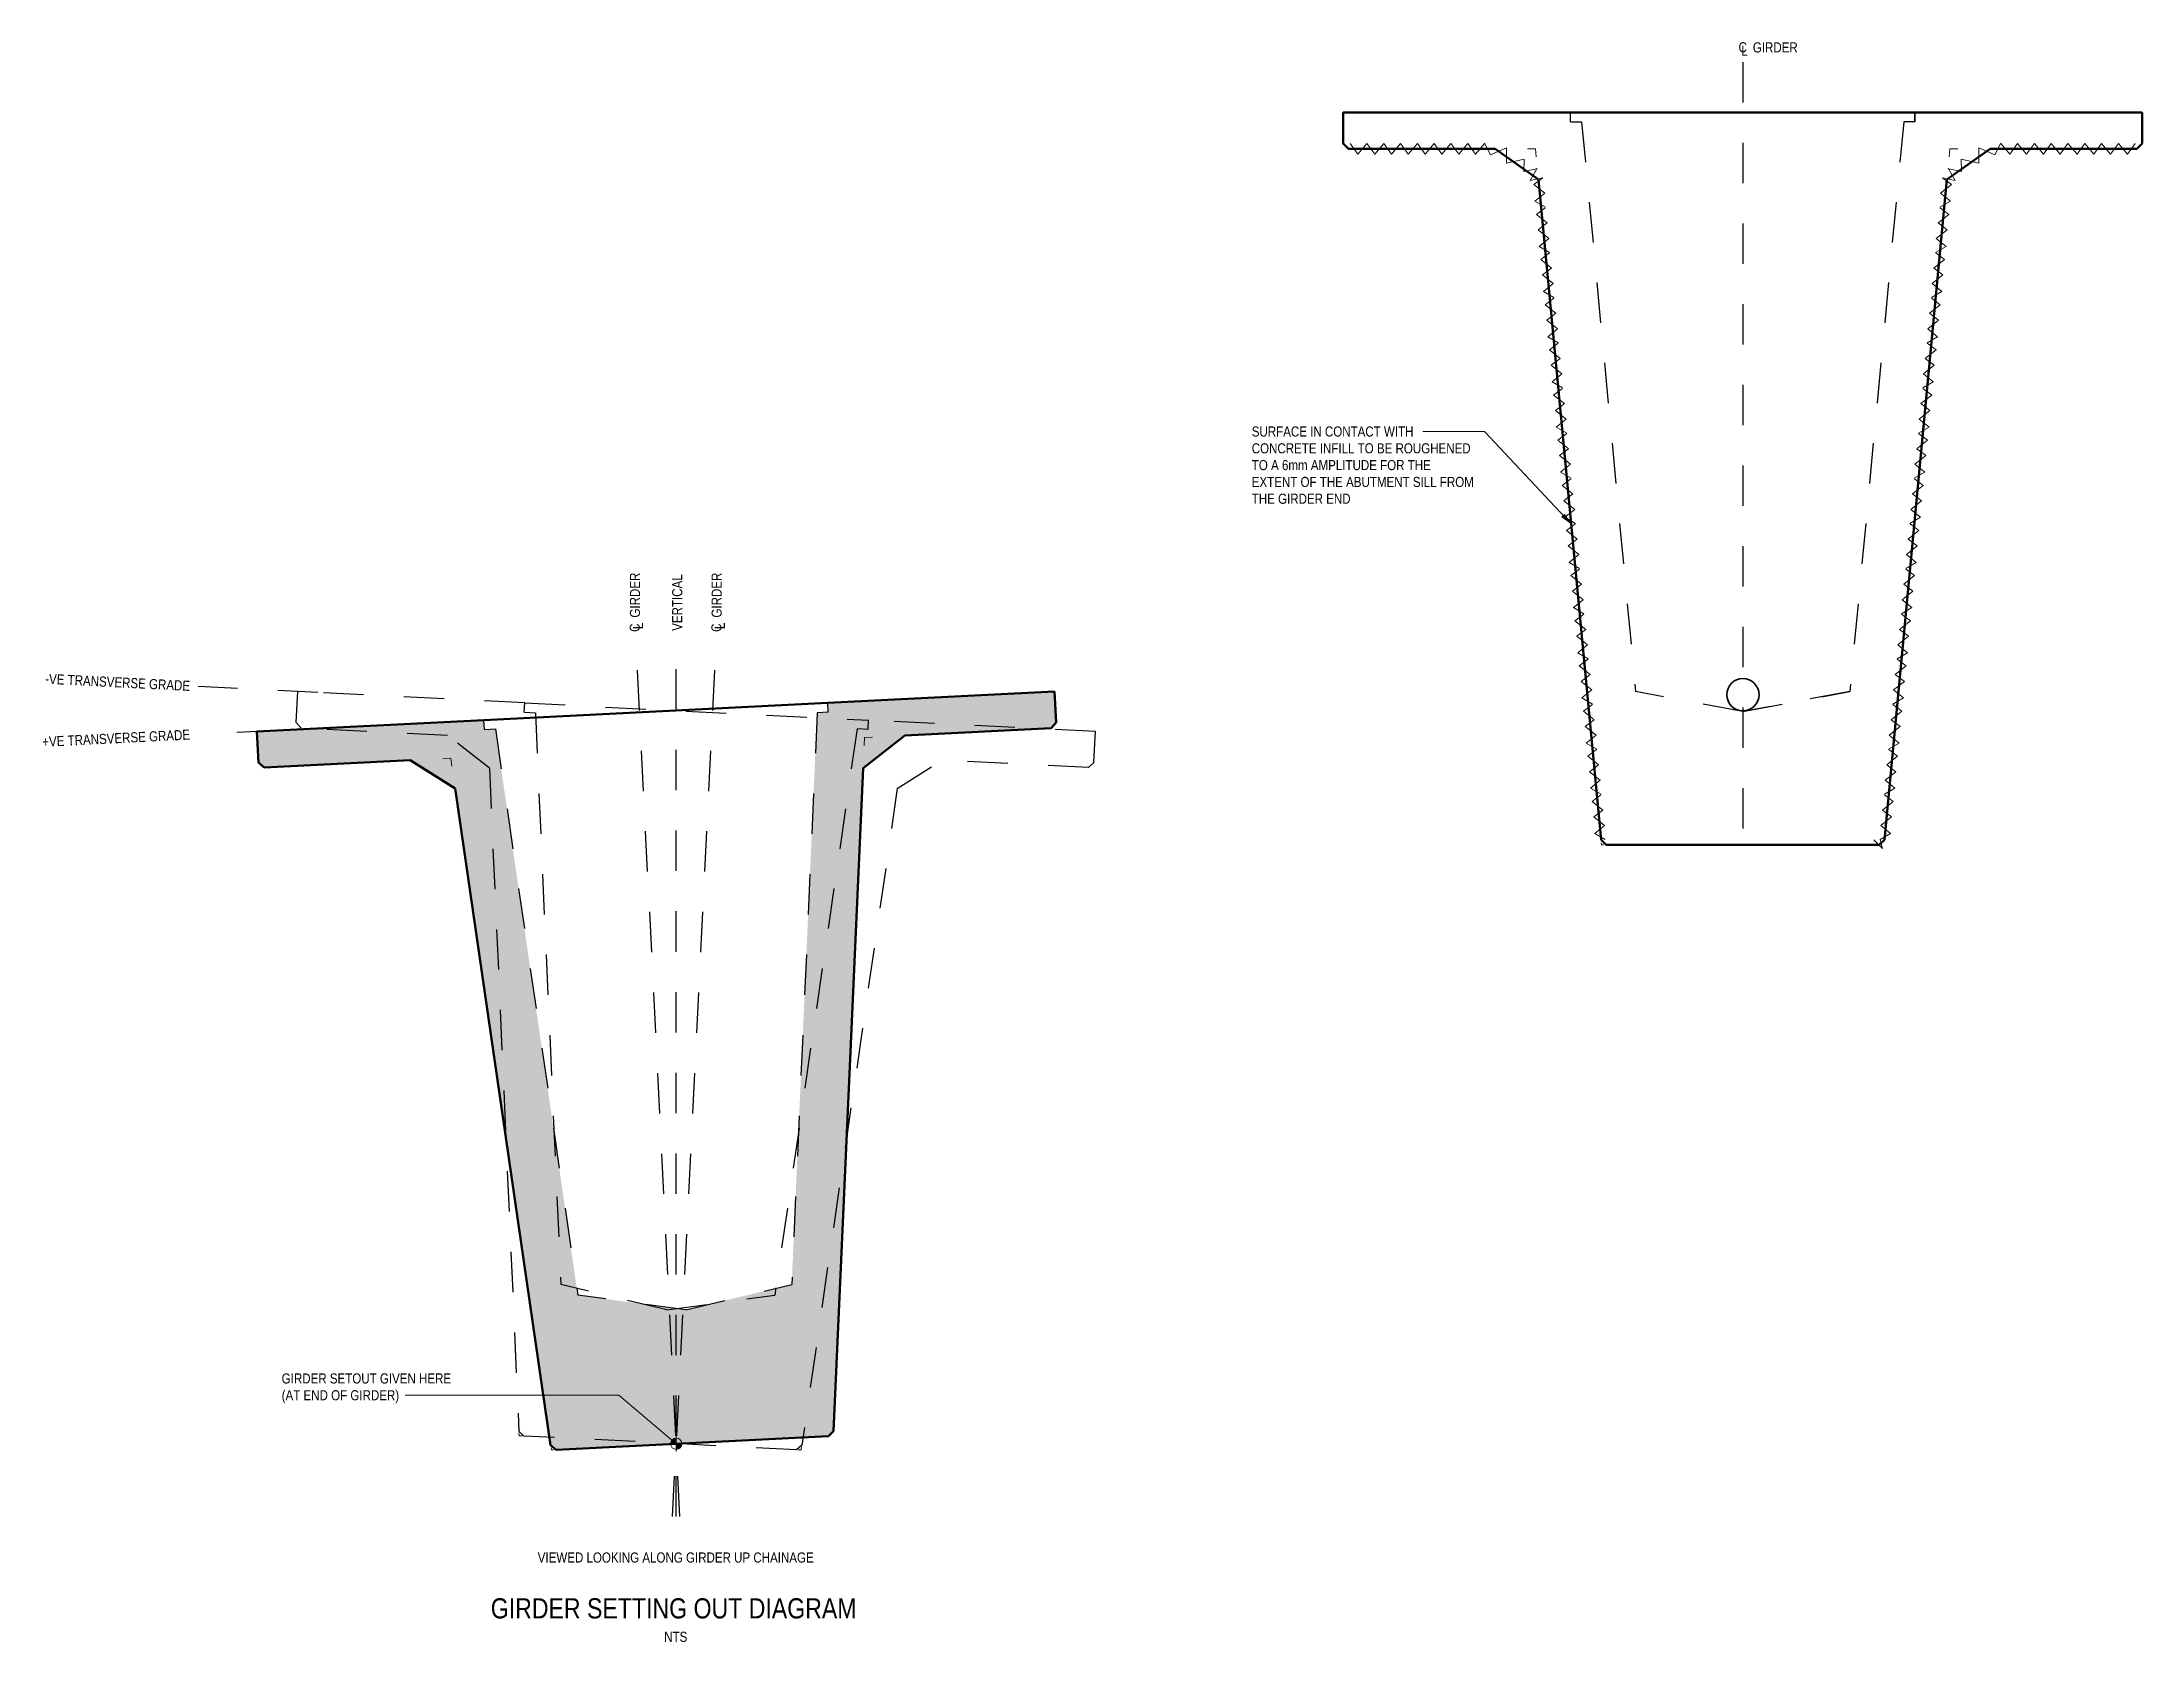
# Model space of a CAD drawing. Header units: metres. Extents: x 3.1 to 8.3, y 3.4 to 33.6.
# Drawn here: x 3.14 to 8.34, y 29.59 to 33.56 of the extents above; entities outside this region: 3.
import ezdxf

# ---------------------------------------------------------------- set-up
doc = ezdxf.new("R2010")
doc.units = ezdxf.units.M
doc.linetypes.add('JacobsCenter', pattern=[0.015, 0.009, -0.0015, 0.003, -0.0015])
doc.linetypes.add('JacobsDash', pattern=[0.0045, 0.003, -0.0015])
for name, color, linetype, lineweight in [('A-ANNO-NOTE', 7, 'Continuous', 9), ('A-DETL', 7, 'Continuous', 13), ('A-DETL-GENF', 7, 'Continuous', 9), ('G-ANNO-TEXT', 7, 'Continuous', 9)]:
    doc.layers.add(name, color=color, linetype=linetype, lineweight=lineweight)
doc.styles.add('Arial Narrow', font='ARIALN.TTF', dxfattribs={"height": 0.0025})
doc.styles.add('Arial Narrow_1', font='ARIALN.TTF', dxfattribs={"height": 0.025})
doc.styles.add('Arial Narrow_2', font='ARIALN.TTF', dxfattribs={"height": 0.05})
doc.styles.add('Arial Narrow_3', font='ARIALN.TTF', dxfattribs={"height": 0.0035})
doc.styles.add('Arial Narrow_4', font='ARIALN.TTF', dxfattribs={"height": 0.005})

# ---------------------------------------------------------------- blocks, each defined once
blk = doc.blocks.new('1815 DEEP SUPER-T GIRDER_2D - 1815 DEEP SUPER-T GIRDER_2D-7372021-DRG-2873094 - SUPER-T GIRDER_GIRDER SETTING OUT DIAGRAM')
at = {"layer": 'A-DETL-GENF', "lineweight": 50}
for p, q in [((-0.99, 0.0602), (-0.4267, 0.0602)), ((-0.99, -0.0168), (-0.99, 0.0602)), ((-0.4267, 0.0602), (0.4267, 0.0602)), ((0.4267, 0.0602), (0.99, 0.0602)), ((0.99, -0.0168), (0.99, 0.0602)), ((-0.977, -0.0298), (-0.99, -0.0168)), ((-0.977, -0.0298), (-0.6139, -0.0298)), ((-0.5063, -0.1056), (-0.6139, -0.0298)), ((0.5063, -0.1056), (0.6139, -0.0298)), ((0.6139, -0.0298), (0.977, -0.0298)), ((0.977, -0.0298), (0.99, -0.0168)), ((-0.5063, -0.1056), (-0.3512, -1.7429)), ((0.5063, -0.1056), (0.3512, -1.7429)), ((-0.3512, -1.7429), (-0.3381, -1.7548)), ((-0.3381, -1.7548), (0.3381, -1.7548)), ((0.3381, -1.7548), (0.3512, -1.7429))]:
    blk.add_line(p, q, dxfattribs=at)
at = {"layer": 'A-DETL-GENF', "linetype": 'JacobsDash', "lineweight": 25}
for p, q in [((-0.4267, 0.037), (-0.4267, 0.0602)), ((0.4267, 0.037), (0.4267, 0.0602)), ((-0.4267, 0.037), (-0.3993, 0.037)), ((-0.3993, 0.037), (-0.2655, -1.3748)), ((0.3993, 0.037), (0.2655, -1.3748)), ((0.4267, 0.037), (0.3993, 0.037)), ((0, -1.4248), (-0.2655, -1.3748)), ((0, -1.4248), (0.2655, -1.3748))]:
    blk.add_line(p, q, dxfattribs=at)
at = {"layer": 'A-DETL-GENF', "color": 8, "true_color": 0x808080}
for p, q in [((-0.5335, -0.0298), (-0.5135, -0.0298)), ((-0.5135, -0.0298), (-0.5116, -0.0498)), ((0.5135, -0.0298), (0.5116, -0.0498)), ((0.5335, -0.0298), (0.5135, -0.0298)), ((-0.3501, -1.7548), (-0.3506, -1.7499)), ((-0.3501, -1.7548), (-0.3451, -1.7548))]:
    blk.add_line(p, q, dxfattribs=at)
blk = doc.blocks.new('1815 DEEP SUPER-T GIRDER_2D - 1815 DEEP SUPER-T GIRDER_2D-7372022-DRG-2873094 - SUPER-T GIRDER_GIRDER SETTING OUT DIAGRAM')
at = {"layer": 'A-DETL-GENF', "linetype": 'JacobsDash', "lineweight": 25}
for p, q in [((-0.5063, 0.1056), (-0.3512, 1.7429)), ((-0.3512, 1.7429), (-0.3381, 1.7548)), ((-0.3381, 1.7548), (0.3381, 1.7548)), ((0.3381, 1.7548), (0.3512, 1.7429)), ((0.5063, 0.1056), (0.3512, 1.7429)), ((0, 1.4248), (-0.2655, 1.3748)), ((0, 1.4248), (0.2655, 1.3748)), ((-0.3993, -0.037), (-0.2655, 1.3748)), ((0.3993, -0.037), (0.2655, 1.3748)), ((-0.5063, 0.1056), (-0.6139, 0.0298)), ((0.5063, 0.1056), (0.6139, 0.0298)), ((-0.977, 0.0298), (-0.99, 0.0168)), ((-0.99, 0.0168), (-0.99, -0.0602)), ((-0.977, 0.0298), (-0.6139, 0.0298)), ((0.6139, 0.0298), (0.977, 0.0298)), ((0.977, 0.0298), (0.99, 0.0168)), ((0.99, 0.0168), (0.99, -0.0602)), ((-0.4267, -0.037), (-0.4267, -0.0602)), ((-0.4267, -0.037), (-0.3993, -0.037)), ((0.4267, -0.037), (0.3993, -0.037)), ((0.4267, -0.037), (0.4267, -0.0602)), ((-0.99, -0.0602), (-0.4267, -0.0602)), ((0.4267, -0.0602), (0.99, -0.0602))]:
    blk.add_line(p, q, dxfattribs=at)
at = {"layer": 'A-DETL-GENF', "color": 8, "true_color": 0x808080}
for p, q in [((-0.3501, 1.7548), (-0.3508, 1.7474)), ((-0.3426, 1.7548), (-0.3501, 1.7548)), ((0.3426, 1.7548), (0.3501, 1.7548)), ((0.3501, 1.7548), (0.3508, 1.7474))]:
    blk.add_line(p, q, dxfattribs=at)
blk = doc.blocks.new('1815 DEEP SUPER-T GIRDER_2D - 1815 DEEP END BLOCK GIRDER_2D 2-9074061-DRG-2873094 - SUPER-T GIRDER_END BLOCK GIRDER')
at = {"layer": 'A-DETL-GENF', "lineweight": 50}
for p, q in [((-0.99, 0.0602), (-0.4267, 0.0602)), ((-0.99, -0.0168), (-0.99, 0.0602)), ((-0.4267, 0.0602), (0.4267, 0.0602)), ((0.4267, 0.0602), (0.99, 0.0602)), ((0.99, -0.0168), (0.99, 0.0602)), ((-0.977, -0.0298), (-0.99, -0.0168)), ((-0.977, -0.0298), (-0.6139, -0.0298)), ((-0.5063, -0.1056), (-0.6139, -0.0298)), ((0.5063, -0.1056), (0.6139, -0.0298)), ((0.6139, -0.0298), (0.977, -0.0298)), ((0.977, -0.0298), (0.99, -0.0168)), ((-0.5063, -0.1056), (-0.3512, -1.7429)), ((0.5063, -0.1056), (0.3512, -1.7429)), ((-0.3512, -1.7429), (-0.3381, -1.7548)), ((-0.3381, -1.7548), (0.3381, -1.7548)), ((0.3381, -1.7548), (0.3512, -1.7429))]:
    blk.add_line(p, q, dxfattribs=at)
at = {"layer": 'A-DETL-GENF', "linetype": 'JacobsDash', "lineweight": 25}
for p, q in [((-0.4267, 0.037), (-0.4267, 0.0602)), ((0.4267, 0.037), (0.4267, 0.0602)), ((-0.4267, 0.037), (-0.3993, 0.037)), ((-0.3993, 0.037), (-0.2655, -1.3748)), ((0.3993, 0.037), (0.2655, -1.3748)), ((0.4267, 0.037), (0.3993, 0.037)), ((0, -1.4248), (-0.2655, -1.3748)), ((0, -1.4248), (0.2655, -1.3748))]:
    blk.add_line(p, q, dxfattribs=at)
at = {"layer": 'A-DETL-GENF', "color": 8, "true_color": 0x808080}
for p, q in [((-0.5335, -0.0298), (-0.5135, -0.0298)), ((-0.5135, -0.0298), (-0.5116, -0.0498)), ((0.5135, -0.0298), (0.5116, -0.0498)), ((0.5335, -0.0298), (0.5135, -0.0298)), ((-0.3501, -1.7548), (-0.3506, -1.7499)), ((-0.3501, -1.7548), (-0.3451, -1.7548))]:
    blk.add_line(p, q, dxfattribs=at)
blk = doc.blocks.new('CS_Annot_Centreline Symbol2 - CS_Annot_Centreline Symbol-5074296-DRG-2873094 - SUPER-T GIRDER_GIRDER SETTING OUT DIAGRAM')
at = {"layer": 'A-ANNO-NOTE', "char_height": 0.0025, "attachment_point": 1, "style": 'Arial Narrow'}
for s, insert, width in [('C  ', (-0.00109, 0.00476), 0.0044093), ('L', (-0.00041, 0.00392), 0.0019241)]:
    blk.add_mtext(s, dxfattribs=dict(at, insert=insert, width=width))
blk = doc.blocks.new('CS_SYMB_SETOUT POINT - 5mm-2022283-DRG-2873094 - SUPER-T GIRDER_GIRDER SETTING OUT DIAGRAM')
at = {"layer": 'A-ANNO-NOTE'}
h = blk.add_hatch(color=256, dxfattribs=at)
edge = h.paths.add_edge_path()
edge.add_line((0, 0.0014), (0, 0))
edge.add_line((0, 0), (-0.0014, 0))
edge.add_arc((0, 0), 0.0014, 90, 180, ccw=False)
h = blk.add_hatch(color=256, dxfattribs=at)
edge = h.paths.add_edge_path()
edge.add_line((0, -0.0014), (0, 0))
edge.add_line((0, 0), (0.0014, 0))
edge.add_arc((0, 0), 0.0014, 270, 360, ccw=False)
for p, q in [((-0.0019, 0), (0.0019, 0)), ((-0.0014, 0), (0, 0)), ((0, -0.0019), (0, 0.0019)), ((0, 0), (0, 0.0014)), ((0.0014, 0), (0, 0)), ((0, 0), (0, -0.0014))]:
    blk.add_line(p, q, dxfattribs=at)
blk.add_circle((0, 0), 0.0014, dxfattribs=at)
for start, end in [(90, 180), (270, 360)]:
    blk.add_arc((0, 0), 0.0014, start, end, dxfattribs=at)
blk = doc.blocks.new('CS_Annot_Centreline Symbol2 - CS_Annot_Centreline Symbol-5074296-DRG-2873094 - SUPER-T GIRDER_END BLOCK GIRDER')
at = {"layer": 'A-ANNO-NOTE', "char_height": 0.0025, "attachment_point": 1, "style": 'Arial Narrow'}
for s, insert, width in [('C  ', (-0.00109, 0.00476), 0.0044093), ('L', (-0.00041, 0.00392), 0.0019241)]:
    blk.add_mtext(s, dxfattribs=dict(at, insert=insert, width=width))

msp = doc.modelspace()

# ---------------------------------------------------------------- hatches: boundary and pattern name
at = {"layer": 'A-DETL-GENF', "true_color": 0xd8d8d8}
msp.add_hatch(color=254, dxfattribs=at).paths.add_polyline_path([(4.4118, 30.0659), (5.0872, 30.0997), (5.0997, 30.1123), (5.1729, 31.7564), (5.2761, 31.8363), (5.6391, 31.8544), (5.6515, 31.8681), (5.6476, 31.945), (5.085, 31.9168), (5.0862, 31.8938), (5.0588, 31.8924), (4.9957, 30.4756), (4.733, 30.4124), (4.4653, 30.4491), (4.2612, 31.8525), (4.2339, 31.8511), (4.2327, 31.8742), (3.6701, 31.8461), (3.6739, 31.7692), (3.6876, 31.7569), (4.0506, 31.775), (4.1613, 31.7058), (4.3981, 30.0772)])
at = {"layer": 'G-ANNO-TEXT'}
msp.add_hatch(color=256, dxfattribs=at).paths.add_polyline_path([(6.9254, 32.3629), (6.9115, 32.3842), (6.9051, 32.3782)])

# ---------------------------------------------------------------- linework, layer by layer
at = {"layer": 'A-DETL', "linetype": 'JacobsCenter', "lineweight": 25}
for p, q in [((7.3533, 33.5053), (7.3533, 31.5053)), ((4.7186, 29.9008), (4.6095, 32.0818)), ((4.7006, 29.9008), (4.8096, 32.0818)), ((4.7096, 29.9004), (4.7096, 32.0818)), ((3.8214, 31.9425), (3.524, 31.9574)), ((3.72, 31.8486), (3.524, 31.8388))]:
    msp.add_line(p, q, dxfattribs=at)
at = {"layer": 'A-DETL', "lineweight": 9}
for p, q in [((6.3633, 33.3033), (6.3633, 33.3803)), ((6.3633, 33.3803), (6.9266, 33.3803)), ((6.3633, 33.3033), (6.3633, 33.3803)), ((6.3633, 33.3803), (6.9266, 33.3803)), ((6.9266, 33.3803), (7.7799, 33.3803)), ((6.9266, 33.3803), (7.7799, 33.3803)), ((6.9266, 33.3803), (7.7799, 33.3803)), ((7.7799, 33.3803), (8.3433, 33.3803)), ((7.7799, 33.3803), (8.3433, 33.3803)), ((8.3433, 33.3803), (8.3433, 33.3033)), ((8.3433, 33.3803), (8.3433, 33.3033)), ((6.3995, 33.2774), (6.3802, 33.3032)), ((6.4219, 33.3032), (6.3995, 33.2774)), ((6.4411, 33.2774), (6.4219, 33.3032)), ((6.4635, 33.3032), (6.4411, 33.2774)), ((6.4827, 33.2774), (6.4635, 33.3032)), ((6.5051, 33.3032), (6.4827, 33.2774)), ((6.5244, 33.2774), (6.5051, 33.3032)), ((6.5468, 33.3032), (6.5244, 33.2774)), ((6.566, 33.2774), (6.5468, 33.3032)), ((6.5884, 33.3032), (6.566, 33.2774)), ((6.6076, 33.2774), (6.5884, 33.3032)), ((6.63, 33.3032), (6.6076, 33.2774)), ((6.6493, 33.2774), (6.63, 33.3032)), ((6.6717, 33.3032), (6.6493, 33.2774)), ((6.6909, 33.2774), (6.6717, 33.3032)), ((6.7133, 33.3032), (6.6909, 33.2774)), ((6.728, 33.2755), (6.7136, 33.3043)), ((6.7677, 33.2924), (6.728, 33.2755)), ((6.847, 33.2145), (6.7393, 33.2903)), ((6.847, 33.2145), (6.7393, 33.2903)), ((6.7677, 33.2549), (6.7677, 33.2924)), ((7.8596, 33.2145), (7.9672, 33.2903)), ((7.8596, 33.2145), (7.9672, 33.2903)), ((7.9388, 33.2549), (7.9388, 33.2924)), ((7.9388, 33.2924), (7.9786, 33.2755)), ((7.9786, 33.2755), (7.9929, 33.3043)), ((7.9932, 33.3032), (8.0156, 33.2774)), ((8.0156, 33.2774), (8.0349, 33.3032)), ((8.0349, 33.3032), (8.0573, 33.2774)), ((8.0573, 33.2774), (8.0765, 33.3032)), ((8.0765, 33.3032), (8.0989, 33.2774)), ((8.0989, 33.2774), (8.1181, 33.3032)), ((8.1181, 33.3032), (8.1405, 33.2774)), ((8.1405, 33.2774), (8.1598, 33.3032)), ((8.1598, 33.3032), (8.1822, 33.2774)), ((8.1822, 33.2774), (8.2014, 33.3032)), ((8.2014, 33.3032), (8.2238, 33.2774)), ((8.2238, 33.2774), (8.2431, 33.3032)), ((8.2431, 33.3032), (8.2654, 33.2774)), ((8.2654, 33.2774), (8.2847, 33.3032)), ((8.2847, 33.3032), (8.3071, 33.2774)), ((8.3071, 33.2774), (8.3263, 33.3032)), ((8.3433, 33.3033), (8.3303, 33.2903)), ((8.3433, 33.3033), (8.3303, 33.2903)), ((8.3303, 33.2903), (8.3433, 33.3033)), ((8.3303, 33.2903), (8.3433, 33.3033)), ((6.8116, 33.2645), (6.7677, 33.2549)), ((6.8106, 33.2339), (6.8116, 33.2645)), ((6.8432, 33.241), (6.8106, 33.2339)), ((6.8261, 33.2114), (6.844, 33.2425)), ((6.8582, 33.2185), (6.8261, 33.2114)), ((6.8358, 33.2016), (6.8582, 33.2185)), ((7.8707, 33.2016), (7.8483, 33.2185)), ((7.8483, 33.2185), (7.8805, 33.2114)), ((7.8805, 33.2114), (7.8625, 33.2425)), ((7.8634, 33.241), (7.896, 33.2339)), ((7.8949, 33.2645), (7.9388, 33.2549)), ((7.896, 33.2339), (7.8949, 33.2645)), ((6.8625, 33.1802), (6.8358, 33.2016)), ((6.8382, 33.1605), (6.8625, 33.1802)), ((7.844, 33.1802), (7.8707, 33.2016)), ((7.8683, 33.1605), (7.844, 33.1802)), ((6.8642, 33.1455), (6.8382, 33.1605)), ((6.8421, 33.1279), (6.864, 33.1443)), ((6.8688, 33.1065), (6.8421, 33.1279)), ((7.8377, 33.1065), (7.8644, 33.1279)), ((7.8423, 33.1455), (7.8683, 33.1605)), ((7.8644, 33.1279), (7.8426, 33.1443)), ((6.8464, 33.0897), (6.8688, 33.1065)), ((6.8731, 33.0683), (6.8464, 33.0897)), ((6.8488, 33.0486), (6.8731, 33.0683)), ((7.8334, 33.0683), (7.8601, 33.0897)), ((7.8577, 33.0486), (7.8334, 33.0683)), ((7.8601, 33.0897), (7.8377, 33.1065)), ((6.8748, 33.0336), (6.8488, 33.0486)), ((6.8527, 33.0159), (6.8746, 33.0324)), ((6.8794, 32.9946), (6.8527, 33.0159)), ((7.8271, 32.9946), (7.8538, 33.0159)), ((7.8317, 33.0336), (7.8577, 33.0486)), ((7.8538, 33.0159), (7.832, 33.0324)), ((6.8571, 32.9777), (6.8794, 32.9946)), ((6.8837, 32.9564), (6.8571, 32.9777)), ((6.8594, 32.9367), (6.8837, 32.9564)), ((7.8228, 32.9564), (7.8495, 32.9777)), ((7.8471, 32.9367), (7.8228, 32.9564)), ((7.8495, 32.9777), (7.8271, 32.9946)), ((6.8854, 32.9217), (6.8594, 32.9367)), ((6.8633, 32.904), (6.8852, 32.9204)), ((6.89, 32.8826), (6.8633, 32.904)), ((7.8165, 32.8826), (7.8432, 32.904)), ((7.8211, 32.9217), (7.8471, 32.9367)), ((7.8432, 32.904), (7.8214, 32.9204)), ((6.8677, 32.8658), (6.89, 32.8826)), ((6.8943, 32.8444), (6.8677, 32.8658)), ((7.8122, 32.8444), (7.8389, 32.8658)), ((7.8389, 32.8658), (7.8165, 32.8826)), ((6.8701, 32.8247), (6.8943, 32.8444)), ((6.896, 32.8097), (6.8701, 32.8247)), ((6.874, 32.7921), (6.8958, 32.8085)), ((7.8105, 32.8097), (7.8365, 32.8247)), ((7.8326, 32.7921), (7.8108, 32.8085)), ((7.8365, 32.8247), (7.8122, 32.8444)), ((6.9006, 32.7707), (6.874, 32.7921)), ((6.8783, 32.7538), (6.9006, 32.7707)), ((6.9049, 32.7325), (6.8783, 32.7538)), ((7.8016, 32.7325), (7.8283, 32.7538)), ((7.8059, 32.7707), (7.8326, 32.7921)), ((7.8283, 32.7538), (7.8059, 32.7707)), ((6.8807, 32.7128), (6.9049, 32.7325)), ((6.9066, 32.6978), (6.8807, 32.7128)), ((6.8846, 32.6801), (6.9064, 32.6966)), ((7.7999, 32.6978), (7.8259, 32.7128)), ((7.822, 32.6801), (7.8001, 32.6966)), ((7.8259, 32.7128), (7.8016, 32.7325)), ((6.9112, 32.6588), (6.8846, 32.6801)), ((6.8889, 32.6419), (6.9112, 32.6588)), ((7.7953, 32.6588), (7.822, 32.6801)), ((7.8177, 32.6419), (7.7953, 32.6588)), ((6.9156, 32.6206), (6.8889, 32.6419)), ((6.8913, 32.6008), (6.9156, 32.6206)), ((6.9172, 32.5858), (6.8913, 32.6008)), ((7.7893, 32.5858), (7.8153, 32.6008)), ((7.791, 32.6206), (7.8177, 32.6419)), ((7.8153, 32.6008), (7.791, 32.6206)), ((6.8952, 32.5682), (6.917, 32.5846)), ((6.9218, 32.5468), (6.8952, 32.5682)), ((6.8995, 32.53), (6.9218, 32.5468)), ((7.7847, 32.5468), (7.8114, 32.5682)), ((7.8071, 32.53), (7.7847, 32.5468)), ((7.8114, 32.5682), (7.7895, 32.5846)), ((6.9262, 32.5086), (6.8995, 32.53)), ((6.9019, 32.4889), (6.9262, 32.5086)), ((6.9278, 32.4739), (6.9019, 32.4889)), ((7.7787, 32.4739), (7.8047, 32.4889)), ((7.7804, 32.5086), (7.8071, 32.53)), ((7.8047, 32.4889), (7.7804, 32.5086)), ((6.9058, 32.4562), (6.9276, 32.4727)), ((6.9325, 32.4349), (6.9058, 32.4562)), ((6.9101, 32.418), (6.9325, 32.4349)), ((7.7741, 32.4349), (7.8008, 32.4562)), ((7.7965, 32.418), (7.7741, 32.4349)), ((7.8008, 32.4562), (7.7789, 32.4727)), ((6.9368, 32.3967), (6.9101, 32.418)), ((6.9125, 32.377), (6.9368, 32.3967)), ((7.7698, 32.3967), (7.7965, 32.418)), ((7.7941, 32.377), (7.7698, 32.3967)), ((6.9385, 32.362), (6.9125, 32.377)), ((6.9164, 32.3443), (6.9382, 32.3608)), ((6.9431, 32.323), (6.9164, 32.3443)), ((7.7635, 32.323), (7.7902, 32.3443)), ((7.7681, 32.362), (7.7941, 32.377)), ((7.7902, 32.3443), (7.7683, 32.3608)), ((6.9207, 32.3061), (6.9431, 32.323)), ((6.9474, 32.2848), (6.9207, 32.3061)), ((6.9231, 32.265), (6.9474, 32.2848)), ((7.7592, 32.2848), (7.7859, 32.3061)), ((7.7835, 32.265), (7.7592, 32.2848)), ((7.7859, 32.3061), (7.7635, 32.323)), ((6.9491, 32.25), (6.9231, 32.265)), ((6.927, 32.2324), (6.9488, 32.2488)), ((6.9537, 32.211), (6.927, 32.2324)), ((7.7529, 32.211), (7.7796, 32.2324)), ((7.7575, 32.25), (7.7835, 32.265)), ((7.7796, 32.2324), (7.7577, 32.2488)), ((6.9313, 32.1942), (6.9537, 32.211)), ((6.958, 32.1728), (6.9313, 32.1942)), ((7.7486, 32.1728), (7.7753, 32.1942)), ((7.7753, 32.1942), (7.7529, 32.211)), ((6.9337, 32.1531), (6.958, 32.1728)), ((6.9597, 32.1381), (6.9337, 32.1531)), ((6.9376, 32.1204), (6.9594, 32.1369)), ((7.7469, 32.1381), (7.7729, 32.1531)), ((7.769, 32.1204), (7.7471, 32.1369)), ((7.7729, 32.1531), (7.7486, 32.1728)), ((6.9643, 32.0991), (6.9376, 32.1204)), ((6.9419, 32.0822), (6.9643, 32.0991)), ((6.9686, 32.0609), (6.9419, 32.0822)), ((7.738, 32.0609), (7.7647, 32.0822)), ((7.7423, 32.0991), (7.769, 32.1204)), ((7.7647, 32.0822), (7.7423, 32.0991)), ((6.9443, 32.0412), (6.9686, 32.0609)), ((6.9703, 32.0262), (6.9443, 32.0412)), ((6.9482, 32.0085), (6.97, 32.025)), ((7.7363, 32.0262), (7.7623, 32.0412)), ((7.7584, 32.0085), (7.7365, 32.025)), ((7.7623, 32.0412), (7.738, 32.0609)), ((6.9749, 31.9872), (6.9482, 32.0085)), ((6.9525, 31.9703), (6.9749, 31.9872)), ((6.9792, 31.949), (6.9525, 31.9703)), ((7.7274, 31.949), (7.7541, 31.9703)), ((7.7317, 31.9872), (7.7584, 32.0085)), ((7.7541, 31.9703), (7.7317, 31.9872)), ((6.9549, 31.9292), (6.9792, 31.949)), ((6.9809, 31.9142), (6.9549, 31.9292)), ((7.7257, 31.9142), (7.7517, 31.9292)), ((7.7517, 31.9292), (7.7274, 31.949)), ((6.9588, 31.8966), (6.9806, 31.913)), ((6.9855, 31.8752), (6.9588, 31.8966)), ((6.9631, 31.8584), (6.9855, 31.8752)), ((7.7211, 31.8752), (7.7478, 31.8966)), ((7.7434, 31.8584), (7.7211, 31.8752)), ((7.7478, 31.8966), (7.7259, 31.913)), ((6.9898, 31.837), (6.9631, 31.8584)), ((6.9655, 31.8173), (6.9898, 31.837)), ((6.9915, 31.8023), (6.9655, 31.8173)), ((7.7151, 31.8023), (7.7411, 31.8173)), ((7.7168, 31.837), (7.7434, 31.8584)), ((7.7411, 31.8173), (7.7168, 31.837)), ((6.9694, 31.7846), (6.9912, 31.8011)), ((6.9961, 31.7633), (6.9694, 31.7846)), ((6.9737, 31.7464), (6.9961, 31.7633)), ((7.7105, 31.7633), (7.7372, 31.7846)), ((7.7328, 31.7464), (7.7105, 31.7633)), ((7.7372, 31.7846), (7.7153, 31.8011)), ((7.0004, 31.7251), (6.9737, 31.7464)), ((6.9761, 31.7054), (7.0004, 31.7251)), ((7.0021, 31.6904), (6.9761, 31.7054)), ((7.7045, 31.6904), (7.7304, 31.7054)), ((7.7062, 31.7251), (7.7328, 31.7464)), ((7.7304, 31.7054), (7.7062, 31.7251)), ((6.98, 31.6727), (7.0018, 31.6892)), ((7.0067, 31.6514), (6.98, 31.6727)), ((7.6999, 31.6514), (7.7265, 31.6727)), ((7.7265, 31.6727), (7.7047, 31.6892)), ((6.9843, 31.6345), (7.0067, 31.6514)), ((7.011, 31.6131), (6.9843, 31.6345)), ((6.9867, 31.5934), (7.011, 31.6131)), ((7.6956, 31.6131), (7.7222, 31.6345)), ((7.7198, 31.5934), (7.6956, 31.6131)), ((7.7222, 31.6345), (7.6999, 31.6514)), ((7.0127, 31.5784), (6.9867, 31.5934)), ((7.6914, 31.5653), (7.0152, 31.5653)), ((7.6914, 31.5653), (7.0152, 31.5653)), ((7.6784, 31.5777), (7.6996, 31.5565)), ((7.6939, 31.5784), (7.7198, 31.5934)), ((7.6996, 31.5565), (7.6939, 31.5784))]:
    msp.add_line(p, q, dxfattribs=at)
at = {"layer": 'A-DETL', "linetype": 'JacobsDash', "lineweight": 25}
for p, q in [((7.7799, 33.3803), (7.7799, 33.3572)), ((7.7526, 33.3572), (7.6188, 31.9453)), ((7.7799, 33.3572), (7.7526, 33.3572)), ((4.3341, 31.9168), (5.1864, 31.8742)), ((7.3533, 31.8953), (7.0877, 31.9453)), ((7.6188, 31.9453), (7.3533, 31.8953))]:
    msp.add_line(p, q, dxfattribs=at)
at = {"layer": 'A-DETL', "lineweight": 35}
msp.add_circle((7.3538, 31.9373), 0.04, dxfattribs=at)
at = {"layer": 'G-ANNO-TEXT'}
for p, q in [((6.7043, 32.5897), (6.5608, 32.5897)), ((6.7136, 32.5897), (6.7043, 32.5897)), ((6.9254, 32.3629), (6.7136, 32.5897)), ((6.9115, 32.3842), (6.9051, 32.3782)), ((6.9254, 32.3629), (6.9115, 32.3842)), ((6.9051, 32.3782), (6.9254, 32.3629)), ((4.1696, 30.201), (4.0374, 30.201)), ((4.5669, 30.201), (4.1696, 30.201)), ((4.7096, 30.0808), (4.5669, 30.201))]:
    msp.add_line(p, q, dxfattribs=at)

# ---------------------------------------------------------------- block references
at = {"layer": 'A-ANNO-NOTE', "xscale": 10, "yscale": 10, "zscale": 10}
for name, p in [('CS_Annot_Centreline Symbol2 - CS_Annot_Centreline Symbol-5074296-DRG-2873094 - SUPER-T GIRDER_END BLOCK GIRDER', (7.354, 33.507)), ('CS_SYMB_SETOUT POINT - 5mm-2022283-DRG-2873094 - SUPER-T GIRDER_GIRDER SETTING OUT DIAGRAM', (4.7096, 30.0808))]:
    msp.add_blockref(name, p, dxfattribs=at)
at = {"layer": 'A-ANNO-NOTE', "xscale": 10, "yscale": 10, "zscale": 10, "rotation": 90}
for p in [(4.6417, 32.1039), (4.8442, 32.1039)]:
    msp.add_blockref('CS_Annot_Centreline Symbol2 - CS_Annot_Centreline Symbol-5074296-DRG-2873094 - SUPER-T GIRDER_GIRDER SETTING OUT DIAGRAM', p, dxfattribs=at)
at = {"layer": 'A-DETL-GENF', "color": 8, "true_color": 0x808080}
msp.add_blockref('1815 DEEP SUPER-T GIRDER_2D - 1815 DEEP END BLOCK GIRDER_2D 2-9074061-DRG-2873094 - SUPER-T GIRDER_END BLOCK GIRDER', (7.3533, 33.3201), dxfattribs=at)
for name, p, rotation in [('1815 DEEP SUPER-T GIRDER_2D - 1815 DEEP SUPER-T GIRDER_2D-7372021-DRG-2873094 - SUPER-T GIRDER_GIRDER SETTING OUT DIAGRAM', (4.6619, 31.8355), 2.862405226112033), ('1815 DEEP SUPER-T GIRDER_2D - 1815 DEEP SUPER-T GIRDER_2D-7372022-DRG-2873094 - SUPER-T GIRDER_GIRDER SETTING OUT DIAGRAM', (4.7572, 31.8355), 177.1375947738877)]:
    msp.add_blockref(name, p, dxfattribs=dict(at, rotation=rotation))

# ---------------------------------------------------------------- texts
at = {"layer": 'G-ANNO-TEXT', "attachment_point": 1, "bg_fill": 3, "box_fill_scale": 1, "bg_fill_color": 256, "bg_fill_transparency": 0}
for s, insert, char_height, style in [('VIEWED LOOKING ALONG GIRDER UP CHAINAGE', (4.3661, 29.8113), 0.025, 'Arial Narrow_1'), ('GIRDER SETTING OUT DIAGRAM', (4.2497, 29.6978), 0.05, 'Arial Narrow_2'), ('NTS', (4.6796, 29.6148), 0.025, 'Arial Narrow_1'), ('1.', (5.7642, 3.3804), 0.0035, 'Arial Narrow_3')]:
    msp.add_mtext(s, dxfattribs=dict(at, insert=insert, char_height=char_height, style=style))

# ---------------------------------------------------------------- next in the draw order: texts
at = {"layer": 'A-ANNO-NOTE', "insert": (7.3785, 33.5541), "char_height": 0.025, "attachment_point": 1, "style": 'Arial Narrow_1', "bg_fill": 3, "box_fill_scale": 1, "bg_fill_color": 256, "bg_fill_true_color": 13158600, "bg_fill_transparency": 0}
msp.add_mtext('GIRDER', dxfattribs=at)
at = {"layer": 'A-ANNO-NOTE', "char_height": 0.025, "attachment_point": 1, "rotation": 90, "style": 'Arial Narrow_1', "bg_fill": 3, "box_fill_scale": 1, "bg_fill_color": 256, "bg_fill_true_color": 13158600, "bg_fill_transparency": 0}
for insert in [(4.5947, 32.1284), (4.7972, 32.1284)]:
    msp.add_mtext('GIRDER', dxfattribs=dict(at, insert=insert))
at = {"layer": 'G-ANNO-TEXT', "attachment_point": 1, "bg_fill": 3, "box_fill_scale": 1, "bg_fill_color": 256, "bg_fill_transparency": 0}
for s, insert, char_height, style in [('SURFACE IN CONTACT WITH ', (6.1363, 32.6022), 0.025, 'Arial Narrow_1'), ('GIRDER SETOUT GIVEN HERE ', (3.7314, 30.2551), 0.025, 'Arial Narrow_1'), ('FOR GENERAL NOTES REFER SHEET No. 2873005 TO 2873010.', (5.7722, 3.3804), 0.0035, 'Arial Narrow_3')]:
    msp.add_mtext(s, dxfattribs=dict(at, insert=insert, char_height=char_height, style=style))
at = {"layer": 'G-ANNO-TEXT', "char_height": 0.025, "attachment_point": 1, "style": 'Arial Narrow_1', "bg_fill": 3, "box_fill_scale": 1, "bg_fill_color": 256, "bg_fill_transparency": 0}
for s, insert, rotation in [('VERTICAL', (4.6994, 32.0956), 90), ('-VE TRANSVERSE GRADE', (3.1458, 31.9895), 357.1376), ('+VE TRANSVERSE GRADE', (3.1372, 31.8328), 2.8624)]:
    msp.add_mtext(s, dxfattribs=dict(at, insert=insert, rotation=rotation))

# ---------------------------------------------------------------- next in the draw order: texts
at = {"layer": 'G-ANNO-TEXT', "attachment_point": 1, "bg_fill": 3, "box_fill_scale": 1, "bg_fill_color": 256, "bg_fill_transparency": 0}
for s, insert, char_height, style in [('CONCRETE INFILL TO BE ROUGHENED ', (6.1363, 32.5605), 0.025, 'Arial Narrow_1'), ('(AT END OF GIRDER)', (3.7314, 30.2135), 0.025, 'Arial Narrow_1'), ('NOTES', (5.7642, 3.3907), 0.005, 'Arial Narrow_4')]:
    msp.add_mtext(s, dxfattribs=dict(at, insert=insert, char_height=char_height, style=style))

# ---------------------------------------------------------------- next in the draw order: texts
at = {"layer": 'G-ANNO-TEXT', "insert": (6.1363, 32.5189), "char_height": 0.025, "attachment_point": 1, "style": 'Arial Narrow_1', "bg_fill": 3, "box_fill_scale": 1, "bg_fill_color": 256, "bg_fill_transparency": 0}
msp.add_mtext('TO A 6mm AMPLITUDE FOR THE ', dxfattribs=at)

# ---------------------------------------------------------------- next in the draw order: texts
at = {"layer": 'G-ANNO-TEXT', "insert": (6.1363, 32.4772), "char_height": 0.025, "attachment_point": 1, "style": 'Arial Narrow_1', "bg_fill": 3, "box_fill_scale": 1, "bg_fill_color": 256, "bg_fill_transparency": 0}
msp.add_mtext('EXTENT OF THE ABUTMENT SILL FROM ', dxfattribs=at)

# ---------------------------------------------------------------- next in the draw order: texts
at = {"layer": 'G-ANNO-TEXT', "insert": (6.1363, 32.4355), "char_height": 0.025, "attachment_point": 1, "style": 'Arial Narrow_1', "bg_fill": 3, "box_fill_scale": 1, "bg_fill_color": 256, "bg_fill_transparency": 0}
msp.add_mtext('THE GIRDER END', dxfattribs=at)

doc.saveas('drawing.dxf')
